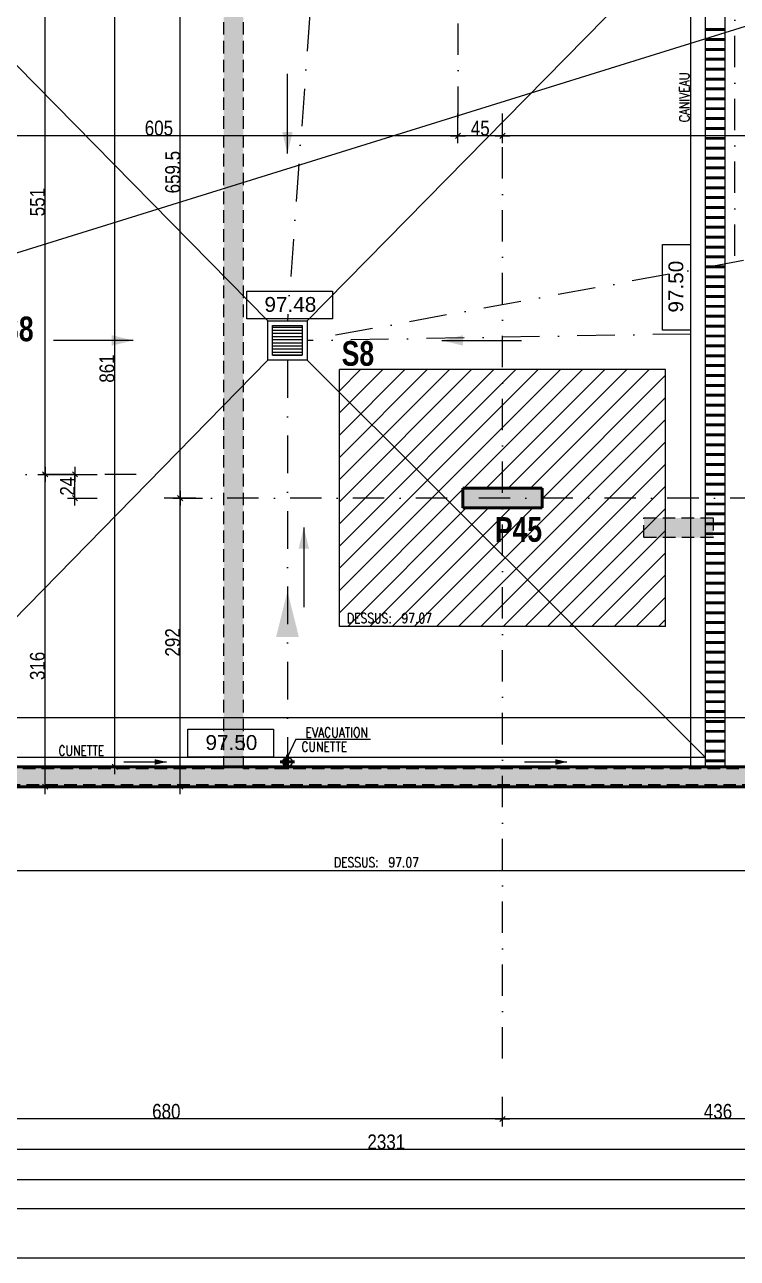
# Model space of a CAD drawing. Header units: centimetres. Extents: x -4990 to 114398, y -61489 to -12305.
# Drawn here: x 41107 to 41828, y -21057 to -19808 of the extents above; entities that cross this region are included whole.
import ezdxf
from ezdxf.enums import TextEntityAlignment as Align

# ---------------------------------------------------------------- set-up
doc = ezdxf.new("R2010")
doc.units = ezdxf.units.CM
doc.header["$LTSCALE"] = 0.5
for name, pattern in [('CACHEX2', [19.05, 12.7, -6.35]), ('TIRETPT2', [12.7, 6.35, -3.175, 0, -3.175]), ('TIRETPTX2', [50.8, 25.4, -12.7, 0, -12.7])]:
    doc.linetypes.add(name, pattern=pattern)
doc.layers.get('DEFPOINTS').update_dxf_attribs({"linetype": 'CONTINUOUS'})
for name, color, linetype in [('01_cote_gen', 4, 'CONTINUOUS'), ('01_linteaux', 2, 'CONTINUOUS'), ('01_murs_sup', 2, 'CACHEX2'), ('01_poch_murs', 253, 'CONTINUOUS'), ('01_poch_poteaux', 250, 'CONTINUOUS'), ('01_poch_Semelles', 253, 'CONTINUOUS'), ('01_resv', 32, 'CONTINUOUS'), ('01_texte', 230, 'CONTINUOUS'), ('AA_COTES', 2, 'CONTINUOUS')]:
    doc.layers.add(name, color=color, linetype=linetype)
for name, color, linetype, lineweight in [('01_murs_coup', 5, 'CONTINUOUS', 60), ('01_Reseaux', 5, 'TIRETPTX2', 18), ('01_sem', 42, 'CONTINUOUS', 15), ('01_tram_axes', 2, 'TIRETPTX2', 9)]:
    doc.layers.add(name, color=color, linetype=linetype, lineweight=lineweight)
doc.styles.add('ARIAL', font='arial.ttf')
doc.styles.add('impact', font='impact.ttf')
doc.styles.add('SIMPLEX1', font='SIMPLEX.shx', dxfattribs={"width": 0.8, "height": 10})
doc.styles.add('STYLE2', font='ARIALN.TTF')
doc.dimstyles.new('JB50', dxfattribs={"dimscale": 0.1, "dimtxt": 150, "dimasz": 15, "dimexe": 0.1, "dimexo": 0.1, "dimgap": 0.09, "dimtad": 1, "dimdec": 1, "dimdsep": 46, "dimtxsty": 'STYLE2', "dimblk1": 'BOND_G', "dimblk2": 'BOND_D', "dimsah": 1, "dimcen": 1.5, "dimdle": 0.01, "dimse1": 1, "dimse2": 1, "dimclrd": 4, "dimclre": 2, "dimclrt": 6, "dimazin": 2, "dimtfac": 2.333333, "dimtdec": 1, "dimtix": 1, "dimtmove": 2, "dimatfit": 3, "dimldrblk": 'BOND_G', "dimfxl": 1, "dimtolj": 1, "dimtzin": 0, "dimarcsym": 0})

# ---------------------------------------------------------------- blocks, each defined once
blk = doc.blocks.new('BOND_G')
at = {"layer": 'AA_COTES', "color": 0}
for p, q in [((0, -5), (0, 15)), ((5, 0), (-5, 0)), ((1.77, 1.77), (-1.77, -1.77))]:
    blk.add_line(p, q, dxfattribs=at)
blk = doc.blocks.new('BOND_D')
at = {"layer": 'AA_COTES', "color": 0}
for p, q in [((5, 0), (-5, 0)), ((-1.77, -1.77), (1.77, 1.77)), ((0, 5), (0, -15))]:
    blk.add_line(p, q, dxfattribs=at)
blk = doc.blocks.new('*D152')
at = {"layer": '01_cote_gen', "color": 4, "lineweight": -2, "transparency": 16777216}
blk.add_line((42025.1, -20915.7), (41592.1, -20915.7), dxfattribs=at)
at = {"layer": 'DEFPOINTS', "color": 0, "transparency": 16777216}
for p in [(41590.6, -20815.5), (42026.6, -20829.3), (41590.6, -20915.7)]:
    blk.add_point(p, dxfattribs=at)
at = {"layer": '01_cote_gen', "color": 4, "lineweight": -2, "transparency": 16777216, "xscale": 1.5, "yscale": 1.5, "zscale": 1.5, "rotation": 180}
blk.add_blockref('BOND_D', (41590.6, -20915.7), dxfattribs=at)
at = {"layer": '01_cote_gen', "color": 4, "lineweight": -2, "transparency": 16777216, "xscale": 1.5, "yscale": 1.5, "zscale": 1.5}
blk.add_blockref('BOND_G', (42026.6, -20915.7), dxfattribs=at)
at = {"layer": '01_cote_gen', "color": 6, "transparency": 16777216, "insert": (41808.6, -20908.1), "char_height": 15, "attachment_point": 5, "style": 'STYLE2'}
blk.add_mtext('\\A1;436', dxfattribs=at)
blk = doc.blocks.new('*D153')
at = {"layer": '01_cote_gen', "color": 4, "lineweight": -2, "transparency": 16777216}
blk.add_line((41589.1, -20915.7), (40912.1, -20915.7), dxfattribs=at)
at = {"layer": 'DEFPOINTS', "color": 0, "transparency": 16777216}
for p in [(40910.6, -20815.5), (41590.6, -20815.5), (40910.6, -20915.7)]:
    blk.add_point(p, dxfattribs=at)
at = {"layer": '01_cote_gen', "color": 4, "lineweight": -2, "transparency": 16777216, "xscale": 1.5, "yscale": 1.5, "zscale": 1.5, "rotation": 180}
blk.add_blockref('BOND_D', (40910.6, -20915.7), dxfattribs=at)
at = {"layer": '01_cote_gen', "color": 4, "lineweight": -2, "transparency": 16777216, "xscale": 1.5, "yscale": 1.5, "zscale": 1.5}
blk.add_blockref('BOND_G', (41590.6, -20915.7), dxfattribs=at)
at = {"layer": '01_cote_gen', "color": 6, "transparency": 16777216, "insert": (41250.6, -20908.1), "char_height": 15, "attachment_point": 5, "style": 'STYLE2'}
blk.add_mtext('\\A1;680', dxfattribs=at)
blk = doc.blocks.new('*D155')
at = {"layer": '01_cote_gen', "color": 4, "lineweight": -2, "transparency": 16777216}
blk.add_line((42637.1, -20946.6), (40309.1, -20946.6), dxfattribs=at)
at = {"layer": 'DEFPOINTS', "color": 0, "transparency": 16777216}
for p in [(40307.6, -20893.2), (42638.6, -20893.2), (40307.6, -20946.6)]:
    blk.add_point(p, dxfattribs=at)
at = {"layer": '01_cote_gen', "color": 4, "lineweight": -2, "transparency": 16777216, "xscale": 1.5, "yscale": 1.5, "zscale": 1.5, "rotation": 180}
blk.add_blockref('BOND_D', (40307.6, -20946.6), dxfattribs=at)
at = {"layer": '01_cote_gen', "color": 4, "lineweight": -2, "transparency": 16777216, "xscale": 1.5, "yscale": 1.5, "zscale": 1.5}
blk.add_blockref('BOND_G', (42638.6, -20946.6), dxfattribs=at)
at = {"layer": '01_cote_gen', "color": 6, "transparency": 16777216, "insert": (41473.1, -20939), "char_height": 15, "attachment_point": 5, "style": 'STYLE2'}
blk.add_mtext('\\A1;2331', dxfattribs=at)
blk = doc.blocks.new('*D157')
at = {"layer": '01_cote_gen', "color": 4, "lineweight": -2, "transparency": 16777216}
blk.add_line((44714.1, -20977.4), (39960.1, -20977.4), dxfattribs=at)
at = {"layer": 'DEFPOINTS', "color": 0, "transparency": 16777216}
for p in [(39958.6, -20954.1), (44715.6, -20954.1), (39958.6, -20977.4)]:
    blk.add_point(p, dxfattribs=at)
at = {"layer": '01_cote_gen', "color": 4, "lineweight": -2, "transparency": 16777216, "xscale": 1.5, "yscale": 1.5, "zscale": 1.5, "rotation": 180}
blk.add_blockref('BOND_D', (39958.6, -20977.4), dxfattribs=at)
at = {"layer": '01_cote_gen', "color": 4, "lineweight": -2, "transparency": 16777216, "xscale": 1.5, "yscale": 1.5, "zscale": 1.5}
blk.add_blockref('BOND_G', (44715.6, -20977.4), dxfattribs=at)
at = {"layer": '01_cote_gen', "color": 6, "transparency": 16777216, "insert": (42337.1, -20969.8), "char_height": 15, "attachment_point": 5, "style": 'STYLE2'}
blk.add_mtext('\\A1;4757', dxfattribs=at)
blk = doc.blocks.new('*D168')
at = {"layer": '01_cote_gen', "color": 4, "lineweight": -2, "transparency": 16777216}
blk.add_line((42025.1, -19920.9), (41592.1, -19920.9), dxfattribs=at)
at = {"layer": 'DEFPOINTS', "color": 0, "transparency": 16777216}
for p in [(42026.6, -19902.6), (41590.6, -19920.9), (41590.6, -19938.5)]:
    blk.add_point(p, dxfattribs=at)
at = {"layer": '01_cote_gen', "color": 4, "lineweight": -2, "transparency": 16777216, "xscale": 1.5, "yscale": 1.5, "zscale": 1.5, "rotation": 180}
blk.add_blockref('BOND_D', (41590.6, -19920.9), dxfattribs=at)
at = {"layer": '01_cote_gen', "color": 4, "lineweight": -2, "transparency": 16777216, "xscale": 1.5, "yscale": 1.5, "zscale": 1.5}
blk.add_blockref('BOND_G', (42026.6, -19920.9), dxfattribs=at)
at = {"layer": '01_cote_gen', "color": 6, "transparency": 16777216, "insert": (41856.1, -19913.2), "char_height": 15, "attachment_point": 5, "style": 'STYLE2'}
blk.add_mtext('\\A1;436', dxfattribs=at)
blk = doc.blocks.new('*D169')
at = {"layer": '01_cote_gen', "color": 4, "lineweight": -2, "transparency": 16777216}
blk.add_line((41589.1, -19920.9), (41547.1, -19920.9), dxfattribs=at)
at = {"layer": 'DEFPOINTS', "color": 0, "transparency": 16777216}
for p in [(41545.6, -19902.6), (41545.6, -19920.9), (41590.6, -19965.6)]:
    blk.add_point(p, dxfattribs=at)
at = {"layer": '01_cote_gen', "color": 4, "lineweight": -2, "transparency": 16777216, "xscale": 1.5, "yscale": 1.5, "zscale": 1.5, "rotation": 180}
blk.add_blockref('BOND_D', (41545.6, -19920.9), dxfattribs=at)
at = {"layer": '01_cote_gen', "color": 4, "lineweight": -2, "transparency": 16777216, "xscale": 1.5, "yscale": 1.5, "zscale": 1.5}
blk.add_blockref('BOND_G', (41590.6, -19920.9), dxfattribs=at)
at = {"layer": '01_cote_gen', "color": 6, "transparency": 16777216, "insert": (41568.1, -19913.3), "char_height": 15, "attachment_point": 5, "style": 'STYLE2'}
blk.add_mtext('\\A1;45', dxfattribs=at)
blk = doc.blocks.new('*D170')
at = {"layer": '01_cote_gen', "color": 4, "lineweight": -2, "transparency": 16777216}
blk.add_line((41544.1, -19920.9), (40942.1, -19920.9), dxfattribs=at)
at = {"layer": 'DEFPOINTS', "color": 0, "transparency": 16777216}
for p in [(40940.6, -19829.7), (41545.6, -19854.8), (40940.6, -19920.9)]:
    blk.add_point(p, dxfattribs=at)
at = {"layer": '01_cote_gen', "color": 4, "lineweight": -2, "transparency": 16777216, "xscale": 1.5, "yscale": 1.5, "zscale": 1.5, "rotation": 180}
blk.add_blockref('BOND_D', (40940.6, -19920.9), dxfattribs=at)
at = {"layer": '01_cote_gen', "color": 4, "lineweight": -2, "transparency": 16777216, "xscale": 1.5, "yscale": 1.5, "zscale": 1.5}
blk.add_blockref('BOND_G', (41545.6, -19920.9), dxfattribs=at)
at = {"layer": '01_cote_gen', "color": 6, "transparency": 16777216, "insert": (41243.1, -19913.2), "char_height": 15, "attachment_point": 5, "style": 'STYLE2'}
blk.add_mtext('\\A1;605', dxfattribs=at)
blk = doc.blocks.new('*D189')
at = {"layer": '01_cote_gen', "color": 4, "lineweight": -2, "transparency": 16777216}
blk.add_line((41128, -20578), (41128, -20265), dxfattribs=at)
at = {"layer": 'DEFPOINTS', "color": 0, "transparency": 16777216}
for p in [(41128, -20263.5), (41145.9, -20263.5), (41189.2, -20579.5)]:
    blk.add_point(p, dxfattribs=at)
at = {"layer": '01_cote_gen', "color": 4, "lineweight": -2, "transparency": 16777216, "xscale": 1.5, "yscale": 1.5, "zscale": 1.5}
for name, p, rotation in [('BOND_D', (41128, -20263.5), 90), ('BOND_G', (41128, -20579.5), 270)]:
    blk.add_blockref(name, p, dxfattribs=dict(at, rotation=rotation))
at = {"layer": '01_cote_gen', "color": 6, "transparency": 16777216, "insert": (41120.3, -20457.3), "char_height": 15, "attachment_point": 5, "rotation": 90, "style": 'STYLE2'}
blk.add_mtext('\\A1;316', dxfattribs=at)
blk = doc.blocks.new('*D190')
at = {"layer": '01_cote_gen', "color": 4, "lineweight": -2, "transparency": 16777216}
blk.add_line((41128, -20262), (41128, -19714), dxfattribs=at)
at = {"layer": 'DEFPOINTS', "color": 0, "transparency": 16777216}
for p in [(41128, -19712.5), (41153, -19712.5), (41099.4, -20263.5)]:
    blk.add_point(p, dxfattribs=at)
at = {"layer": '01_cote_gen', "color": 4, "lineweight": -2, "transparency": 16777216, "xscale": 1.5, "yscale": 1.5, "zscale": 1.5}
for name, p, rotation in [('BOND_D', (41128, -19712.5), 90), ('BOND_G', (41128, -20263.5), 270)]:
    blk.add_blockref(name, p, dxfattribs=dict(at, rotation=rotation))
at = {"layer": '01_cote_gen', "color": 6, "transparency": 16777216, "insert": (41120.3, -19988), "char_height": 15, "attachment_point": 5, "rotation": 90, "style": 'STYLE2'}
blk.add_mtext('\\A1;551', dxfattribs=at)
blk = doc.blocks.new('*D194')
at = {"layer": '01_cote_gen', "color": 4, "lineweight": -2, "transparency": 16777216}
blk.add_line((41158.2, -20286), (41158.2, -20265), dxfattribs=at)
at = {"layer": 'DEFPOINTS', "color": 0, "transparency": 16777216}
for p in [(41158.2, -20263.5), (41186.7, -20263.5), (41236.8, -20287.5)]:
    blk.add_point(p, dxfattribs=at)
at = {"layer": '01_cote_gen', "color": 4, "lineweight": -2, "transparency": 16777216, "xscale": 1.5, "yscale": 1.5, "zscale": 1.5}
for name, p, rotation in [('BOND_D', (41158.2, -20263.5), 90), ('BOND_G', (41158.2, -20287.5), 270)]:
    blk.add_blockref(name, p, dxfattribs=dict(at, rotation=rotation))
at = {"layer": '01_cote_gen', "color": 6, "transparency": 16777216, "insert": (41150.6, -20275.5), "char_height": 15, "attachment_point": 5, "rotation": 90, "style": 'STYLE2'}
blk.add_mtext('\\A1;24', dxfattribs=at)
blk = doc.blocks.new('*D204')
at = {"layer": '01_cote_gen', "color": 4, "lineweight": -2, "transparency": 16777216}
blk.add_line((41264.7, -20578), (41264.7, -20289), dxfattribs=at)
at = {"layer": 'DEFPOINTS', "color": 0, "transparency": 16777216}
for p in [(41264.7, -20287.5), (41300.5, -20287.5), (41286, -20579.5)]:
    blk.add_point(p, dxfattribs=at)
at = {"layer": '01_cote_gen', "color": 4, "lineweight": -2, "transparency": 16777216, "xscale": 1.5, "yscale": 1.5, "zscale": 1.5}
for name, p, rotation in [('BOND_D', (41264.7, -20287.5), 90), ('BOND_G', (41264.7, -20579.5), 270)]:
    blk.add_blockref(name, p, dxfattribs=dict(at, rotation=rotation))
at = {"layer": '01_cote_gen', "color": 6, "transparency": 16777216, "insert": (41257.1, -20433.5), "char_height": 15, "attachment_point": 5, "rotation": 90, "style": 'STYLE2'}
blk.add_mtext('\\A1;292', dxfattribs=at)
blk = doc.blocks.new('*D205')
at = {"layer": '01_cote_gen', "color": 4, "lineweight": -2, "transparency": 16777216}
blk.add_line((41264.7, -20286), (41264.7, -19629.5), dxfattribs=at)
at = {"layer": 'DEFPOINTS', "color": 0, "transparency": 16777216}
for p in [(41264.7, -19628), (41340.6, -19628), (41300.5, -20287.5)]:
    blk.add_point(p, dxfattribs=at)
at = {"layer": '01_cote_gen', "color": 4, "lineweight": -2, "transparency": 16777216, "xscale": 1.5, "yscale": 1.5, "zscale": 1.5}
for name, p, rotation in [('BOND_D', (41264.7, -19628), 90), ('BOND_G', (41264.7, -20287.5), 270)]:
    blk.add_blockref(name, p, dxfattribs=dict(at, rotation=rotation))
at = {"layer": '01_cote_gen', "color": 6, "transparency": 16777216, "insert": (41257.1, -19957.7), "char_height": 15, "attachment_point": 5, "rotation": 90, "style": 'STYLE2'}
blk.add_mtext('\\A1;659.5', dxfattribs=at)
blk = doc.blocks.new('*D540')
at = {"layer": '01_cote_gen', "color": 4, "lineweight": -2, "transparency": 16777216}
blk.add_line((41198.4, -20558), (41198.4, -19700), dxfattribs=at)
at = {"layer": 'DEFPOINTS', "color": 0, "transparency": 16777216}
for p in [(41198.4, -19698.5), (41225.4, -19698.5), (41182.1, -20559.5)]:
    blk.add_point(p, dxfattribs=at)
at = {"layer": '01_cote_gen', "color": 4, "lineweight": -2, "transparency": 16777216, "xscale": 1.5, "yscale": 1.5, "zscale": 1.5}
for name, p, rotation in [('BOND_D', (41198.4, -19698.5), 90), ('BOND_G', (41198.4, -20559.5), 270)]:
    blk.add_blockref(name, p, dxfattribs=dict(at, rotation=rotation))
at = {"layer": '01_cote_gen', "color": 6, "transparency": 16777216, "insert": (41190.6, -20156.4), "char_height": 15, "attachment_point": 5, "rotation": 90, "style": 'STYLE2'}
blk.add_mtext('\\A1;861', dxfattribs=at)

msp = doc.modelspace()

# ---------------------------------------------------------------- hatches: boundary and pattern name
at = {"layer": '01_murs_sup'}
h = msp.add_hatch(dxfattribs=at)
h.set_pattern_fill('DASH', color=256, scale=2.5, angle=135)
h.set_pattern_definition([(135, (25186.803, -57921.042), (-11.2253202, 2e-15), [7.9375, -7.9375])])
h.paths.add_polyline_path([(41233.633, -19703.484), (41233.633, -19683.484), (41215.633, -19683.484), (41215.633, -19703.484), (41113.633, -19703.484), (41113.633, -19721.484), (41308.633, -19721.484), (41308.633, -20561.484), (41014.633, -20561.484), (41014.633, -20537.484), (40998.633, -20537.484), (40998.633, -20577.484), (42150.633, -20577.484), (42150.633, -20282.484), (42134.633, -20282.484), (42134.633, -20561.484), (41328.633, -20561.484), (41328.633, -19703.484)])
h.paths.add_polyline_path([(41733.633, -20307.484), (41733.633, -20327.484), (41803.633, -20327.484), (41803.633, -20307.484)], flags=17)
h.paths.add_polyline_path([(41914.633, -19897.484), (41914.633, -19948.484), (41930.633, -19948.484), (41930.633, -19932.484), (41930.633, -19897.484)], flags=17)
h.paths.add_polyline_path([(42055.633, -19932.484), (42055.633, -19948.484), (42134.633, -19948.484), (42134.633, -20192.484), (42150.633, -20192.484), (42150.633, -19932.484)], flags=17)
h.paths.add_polyline_path([(41770.633, -19557.484), (41770.633, -19367.484), (41754.633, -19367.484), (41754.633, -19555.484), (40915.633, -19555.484), (40915.633, -19333.484), (40897.633, -19333.484), (40897.633, -19573.484), (41215.633, -19573.484), (41215.633, -19580.484), (41233.633, -19580.484), (41233.633, -19573.484), (41914.633, -19573.484), (41914.633, -19617.484), (41930.633, -19617.484), (41930.633, -19557.484)])
h.paths.add_polyline_path([(41590.633, -19211.484), (41590.633, -19197.484), (41574.633, -19197.484), (41574.633, -19227.484), (41754.633, -19227.484), (41754.633, -19277.484), (41770.633, -19277.484), (41770.633, -19211.484)])
h.paths.add_polyline_path([(40875.633, -18841.484), (40875.633, -18859.484), (40897.633, -18859.484), (40897.633, -19230.484), (40915.633, -19230.484), (40915.633, -18859.484), (41574.633, -18859.484), (41574.633, -18897.484), (41590.633, -18897.484), (41590.633, -18857.484), (41770.633, -18857.484), (41770.633, -18762.484), (41754.633, -18762.484), (41754.633, -18841.484)])
h.paths.add_polyline_path([(41754.633, -18477.484), (41754.633, -18637.484), (41770.633, -18637.484), (41770.633, -18477.484)])
h.paths.add_polyline_path([(41685.633, -18137.484), (41685.633, -18153.484), (41754.633, -18153.484), (41754.633, -18297.484), (41770.633, -18297.484), (41770.633, -18137.484)])
h.paths.add_polyline_path([(41344.633, -18057.484), (41344.633, -18153.484), (41505.633, -18153.484), (41505.633, -18137.484), (41360.633, -18137.484), (41360.633, -18057.484)])
h.paths.add_polyline_path([(41185.633, -18371.484), (41185.633, -18486.484), (41205.633, -18486.484), (41205.633, -18371.484)], flags=17)
h.paths.add_polyline_path([(40485.633, -17917.484), (40485.633, -18287.484), (39976.633, -18287.484), (39976.633, -18082.484), (39960.633, -18082.484), (39960.633, -18328.484), (39976.633, -18328.484), (39976.633, -18307.484), (40483.633, -18307.484), (40483.633, -18697.484), (39976.633, -18697.484), (39976.633, -18678.484), (39960.633, -18678.484), (39960.633, -18718.484), (39976.633, -18718.484), (39976.633, -18715.484), (40483.633, -18715.484), (40483.633, -18841.484), (39976.633, -18841.484), (39976.633, -18821.484), (39960.633, -18821.484), (39960.633, -19249.747), (39976.633, -19249.747), (39976.633, -19207.484), (40005.633, -19207.484), (40005.633, -19189.484), (39976.633, -19189.484), (39976.633, -18859.484), (40501.633, -18859.484), (40501.633, -18774.484), (40749.633, -18774.484), (40749.633, -18936.484), (40767.633, -18936.484), (40767.633, -18859.484), (40772.633, -18859.484), (40772.633, -18841.484), (40767.633, -18841.484), (40767.633, -18756.484), (40501.633, -18756.484), (40501.633, -18465.484), (40785.633, -18465.484), (40785.633, -18447.484), (40501.633, -18447.484), (40501.633, -17933.484), (40765.633, -17933.484), (40765.633, -18354.484), (40785.633, -18354.484), (40785.633, -17933.484), (41344.633, -17933.484), (41344.633, -17967.484), (41360.633, -17967.484), (41360.633, -17917.484)])
at = {"layer": '01_poch_murs'}
h = msp.add_hatch(color=256, dxfattribs=at)
h.dxf.hatch_style = 1
h.paths.add_polyline_path([(40428.633, -19154.484), (39978.633, -19154.484), (39978.633, -18859.484), (40870.633, -18859.484), (40870.633, -18841.484), (39978.633, -18841.484), (39978.633, -18715.484), (40870.633, -18715.484), (40870.633, -18697.484), (39978.633, -18697.484), (39978.633, -18307.484), (40950.633, -18307.484), (40950.633, -18282.485), (40930.633, -18282.484), (40930.633, -18287.484), (40505.633, -18287.484), (40505.633, -17937.484), (40930.633, -17937.484), (40930.633, -18099.484), (40950.633, -18099.484), (40950.633, -17603.484), (41295.633, -17603.484), (41295.633, -17918.484), (41313.633, -17918.484), (41313.633, -17603.484), (41313.633, -17583.484), (40930.633, -17583.484), (40930.633, -17917.484), (40485.633, -17917.484), (40485.633, -18287.484), (39978.633, -18287.484), (39978.633, -18082.484), (39960.633, -18082.484), (39960.633, -20297.466), (40307.633, -20297.484), (40307.633, -20579.484), (42636.633, -20579.484), (42636.633, -20559.484), (42616.632, -20559.484), (42036.633, -20559.484), (40327.633, -20559.484), (40327.633, -20277.485), (39978.633, -20277.467), (39978.633, -19396.747), (39985.633, -19396.747), (39985.633, -19242.747), (39978.633, -19242.747), (39978.633, -19172.484), (40428.633, -19172.484)])
at = {"layer": '01_poch_poteaux'}
h = msp.add_hatch(color=256, dxfattribs=at)
h.dxf.hatch_style = 1
h.paths.add_polyline_path([(41630.633, -20277.484), (41590.633, -20277.484), (41590.633, -20287.484), (41630.633, -20287.484)])
h.paths.add_polyline_path([(41590.633, -20277.484), (41550.633, -20277.484), (41550.633, -20287.484), (41590.633, -20287.484)])
h.paths.add_polyline_path([(41590.633, -20287.484), (41550.633, -20287.484), (41550.633, -20297.484), (41590.633, -20297.484)])
h.paths.add_polyline_path([(41630.633, -20287.484), (41590.633, -20287.484), (41590.633, -20297.484), (41630.633, -20297.484)])
at = {"layer": '01_poch_Semelles', "linetype": 'CACHEX2', "ltscale": 2}
h = msp.add_hatch(dxfattribs=at)
h.set_pattern_fill('ANSI31', color=256, scale=5)
h.paths.add_polyline_path([(41590.633, -20157.484), (41425.633, -20157.484), (41425.633, -20180.403), (41532.98, -20287.484), (41550.633, -20287.484), (41550.633, -20277.484), (41590.633, -20277.484)])
h.paths.add_polyline_path([(41425.633, -20180.403), (41425.633, -20287.484), (41532.98, -20287.484)], flags=17)
h.paths.add_polyline_path([(41590.633, -20344.994), (41532.98, -20287.484), (41425.633, -20287.484), (41425.633, -20417.484), (41590.633, -20417.484)])
h.paths.add_polyline_path([(41590.633, -20344.994), (41590.633, -20417.484), (41663.304, -20417.484)], flags=17)
h.paths.add_polyline_path([(41755.633, -20287.484), (41630.633, -20287.484), (41630.633, -20297.484), (41590.633, -20297.484), (41590.633, -20344.994), (41663.304, -20417.484), (41755.633, -20417.484)])
h.paths.add_polyline_path([(41755.633, -20157.484), (41590.633, -20157.484), (41590.633, -20277.484), (41630.633, -20277.484), (41630.633, -20287.484), (41755.633, -20287.484)])
h.paths.add_polyline_path([(41590.633, -20297.484), (41550.633, -20297.484), (41550.633, -20287.484), (41532.98, -20287.484), (41590.633, -20344.994)], flags=17)
h.paths.add_polyline_path([(41485.34, -20416.14), (41522.34, -20416.14), (41522.34, -20401.14), (41485.34, -20401.14)], flags=24)
h.paths.add_polyline_path([(41429.817, -20416.14), (41482.055, -20416.14), (41482.055, -20401.14), (41429.817, -20401.14)], flags=24)
h.paths.add_polyline_path([(41576.123, -20339.433), (41637.503, -20339.433), (41637.503, -20301.215), (41576.123, -20301.215)], flags=9)
at = {"layer": '01_resv'}
h = msp.add_hatch(color=256, dxfattribs=at)
h.dxf.hatch_style = 1
h.paths.add_polyline_path([(41374.505, -20550.073, 0.07554564), (41373.133, -20549.864), (41373.133, -20551.423, -0.09298551)])
h.paths.add_polyline_path([(41373.133, -20551.423), (41373.133, -20549.864, 0.40472605), (41368.515, -20554.334), (41368.682, -20554.484), (41372.197, -20554.484, -0.15699849)])
h.paths.add_polyline_path([(41368.682, -20554.484), (41368.513, -20554.484, 0.41421356), (41373.133, -20559.104), (41373.133, -20558.491)])
h.paths.add_polyline_path([(41372.197, -20554.484), (41368.682, -20554.484), (41373.133, -20558.491), (41373.133, -20557.389, -0.14933718)], flags=17)
h.paths.add_polyline_path([(41373.133, -20557.389), (41373.133, -20558.491), (41373.766, -20559.061, 0.05019624), (41374.665, -20558.843, -0.10219071)])
h.paths.add_polyline_path([(41373.133, -20558.491), (41373.133, -20559.104, 0.03438011), (41373.766, -20559.061)])
at = {"layer": '01_texte'}
h = msp.add_hatch(dxfattribs=at)
h.set_pattern_fill('LINE', color=256, angle=180, style=0)
h.set_pattern_definition([(180, (42416.6325, -20142.9842), (-4e-16, -3.175), [])])
h.paths.add_polyline_path([(41388.133, -20142.984), (41388.133, -20112.984), (41358.133, -20112.984), (41358.133, -20142.984)])

# ---------------------------------------------------------------- linework, layer by layer
at = {"layer": '01_cote_gen'}
msp.add_line((47895.797, -21056.715), (38882.394, -21056.715), dxfattribs=at)
at = {"layer": '01_linteaux'}
for p, q in [((41780.633, -19683.484), (41780.633, -20559.484)), ((41795.633, -19698.484), (41795.633, -20559.484)), ((41815.633, -19698.484), (41815.633, -20559.484))]:
    msp.add_line(p, q, dxfattribs=at)
at = {"layer": '01_murs_coup', "linetype": 'Continuous', "lineweight": 50}
for p, q in [((41550.633, -20297.484), (41550.633, -20277.484)), ((41550.633, -20277.484), (41630.633, -20277.484)), ((41630.633, -20277.484), (41630.633, -20297.484)), ((41630.633, -20297.484), (41550.633, -20297.484)), ((40327.633, -20559.484), (42036.633, -20559.484)), ((40307.633, -20579.484), (42636.494, -20579.484))]:
    msp.add_line(p, q, dxfattribs=at)
at = {"layer": '01_murs_sup', "ltscale": 2}
for p, q in [((41328.633, -20561.484), (41328.633, -19703.484)), ((41308.633, -20561.484), (41308.633, -19721.484)), ((41733.633, -20327.484), (41733.633, -20307.484)), ((41733.633, -20307.484), (41803.633, -20307.484)), ((41803.633, -20307.484), (41803.633, -20327.484)), ((41803.633, -20327.484), (41733.633, -20327.484)), ((41308.633, -20561.484), (41014.633, -20561.484)), ((42134.633, -20561.484), (41328.633, -20561.484)), ((42150.633, -20577.484), (40998.633, -20577.484))]:
    msp.add_line(p, q, dxfattribs=at)
at = {"layer": '01_poch_murs'}
msp.add_line((37832.394, -21056.715), (64082.109, -12882.714), dxfattribs=at)
at = {"layer": '01_poch_murs', "const_width": 3}
for points in [[(41795.633, -19813.484), (41815.633, -19813.484)], [(41795.633, -19823.484), (41815.633, -19823.484)], [(41795.633, -19833.484), (41815.633, -19833.484)], [(41795.633, -19843.484), (41815.633, -19843.484)], [(41795.633, -19853.484), (41815.633, -19853.484)], [(41795.633, -19863.484), (41815.633, -19863.484)], [(41795.633, -19873.484), (41815.633, -19873.484)], [(41795.633, -19883.484), (41815.633, -19883.484)], [(41795.633, -19893.484), (41815.633, -19893.484)], [(41795.633, -19903.484), (41815.633, -19903.484)], [(41795.633, -19913.484), (41815.633, -19913.484)], [(41795.633, -19923.484), (41815.633, -19923.484)], [(41795.633, -19933.484), (41815.633, -19933.484)], [(41795.633, -19943.484), (41815.633, -19943.484)], [(41795.633, -19953.484), (41815.633, -19953.484)], [(41795.633, -19963.484), (41815.633, -19963.484)], [(41795.633, -19973.484), (41815.633, -19973.484)], [(41795.633, -19983.484), (41815.633, -19983.484)], [(41795.633, -19993.484), (41815.633, -19993.484)], [(41795.633, -20003.484), (41815.633, -20003.484)], [(41795.633, -20013.484), (41815.633, -20013.484)], [(41795.633, -20023.484), (41815.633, -20023.484)], [(41795.633, -20033.484), (41815.633, -20033.484)], [(41795.633, -20043.484), (41815.633, -20043.484)], [(41795.633, -20053.484), (41815.633, -20053.484)], [(41795.633, -20063.484), (41815.633, -20063.484)], [(41795.633, -20073.484), (41815.633, -20073.484)], [(41795.633, -20083.484), (41815.633, -20083.484)], [(41795.633, -20093.484), (41815.633, -20093.484)], [(41795.633, -20103.484), (41815.633, -20103.484)], [(41795.633, -20113.484), (41815.633, -20113.484)], [(41795.633, -20123.484), (41815.633, -20123.484)], [(41795.633, -20133.484), (41815.633, -20133.484)], [(41795.633, -20143.484), (41815.633, -20143.484)], [(41795.633, -20153.484), (41815.633, -20153.484)], [(41795.633, -20163.484), (41815.633, -20163.484)], [(41795.633, -20173.484), (41815.633, -20173.484)], [(41795.633, -20183.484), (41815.633, -20183.484)], [(41795.633, -20193.484), (41815.633, -20193.484)], [(41795.633, -20203.484), (41815.633, -20203.484)], [(41795.633, -20213.484), (41815.633, -20213.484)], [(41795.633, -20223.484), (41815.633, -20223.484)], [(41795.633, -20233.484), (41815.633, -20233.484)], [(41795.633, -20243.484), (41815.633, -20243.484)], [(41795.633, -20253.484), (41815.633, -20253.484)], [(41795.633, -20263.484), (41815.633, -20263.484)], [(41795.633, -20273.484), (41815.633, -20273.484)], [(41795.633, -20283.484), (41815.633, -20283.484)], [(41795.633, -20293.484), (41815.633, -20293.484)], [(41795.633, -20303.484), (41815.633, -20303.484)], [(41795.633, -20313.484), (41815.633, -20313.484)], [(41795.633, -20323.484), (41815.633, -20323.484)], [(41795.633, -20333.484), (41815.633, -20333.484)], [(41795.633, -20343.484), (41815.633, -20343.484)], [(41795.633, -20353.484), (41815.633, -20353.484)], [(41795.633, -20363.484), (41815.633, -20363.484)], [(41795.633, -20373.484), (41815.633, -20373.484)], [(41795.633, -20383.484), (41815.633, -20383.484)], [(41795.633, -20393.484), (41815.633, -20393.484)], [(41795.633, -20403.484), (41815.633, -20403.484)], [(41795.633, -20413.484), (41815.633, -20413.484)], [(41795.633, -20423.484), (41815.633, -20423.484)], [(41795.633, -20433.484), (41815.633, -20433.484)], [(41795.633, -20443.484), (41815.633, -20443.484)], [(41795.633, -20453.484), (41815.633, -20453.484)], [(41795.633, -20463.484), (41815.633, -20463.484)], [(41795.633, -20473.484), (41815.633, -20473.484)], [(41795.633, -20483.484), (41815.633, -20483.484)], [(41795.633, -20493.484), (41815.633, -20493.484)], [(41795.633, -20503.484), (41815.633, -20503.484)], [(41795.633, -20513.484), (41815.633, -20513.484)], [(41795.633, -20523.484), (41815.633, -20523.484)], [(41795.633, -20533.484), (41815.633, -20533.484)], [(41795.633, -20543.484), (41815.633, -20543.484)], [(41795.633, -20553.484), (41815.633, -20553.484)]]:
    msp.add_lwpolyline(points, dxfattribs=at)
at = {"layer": '01_Reseaux', "ltscale": 3}
for p, q in [((41451.453, -19036.185), (41373.133, -20107.984)), ((42209.612, -19978.484), (41393.133, -20127.984)), ((41780.633, -20121.484), (41393.133, -20127.984)), ((41373.133, -20147.984), (41373.133, -20549.484))]:
    msp.add_line(p, q, dxfattribs=at)
for points in [[(41373.133, -20381.529), (41361.608, -20428.113), (41373.133, -20428.113)], [(41373.133, -20381.529), (41384.657, -20428.113), (41373.133, -20428.113)]]:
    msp.add_solid(points, dxfattribs=at)
at = {"layer": '01_resv', "linetype": 'Continuous', "lineweight": 50}
for p, q in [((41380.396, -20554.484), (41365.869, -20554.484)), ((41373.133, -20547.22), (41373.133, -20561.748))]:
    msp.add_line(p, q, dxfattribs=at)
at = {"layer": '01_resv'}
msp.add_circle((41373.133, -20554.484), 4.62, dxfattribs=at)
msp.add_arc((41377.419, -20554.406), 5.222, 123.918116, 238.171643, dxfattribs=at)
at = {"layer": '01_sem', "linetype": 'Continuous'}
for p, q in [((41425.633, -20417.484), (41425.633, -20157.484)), ((41755.633, -20157.484), (41425.633, -20157.484)), ((41755.633, -20417.484), (41755.633, -20157.484)), ((41755.633, -20417.484), (41425.633, -20417.484)), ((40377.633, -20509.484), (42708.633, -20509.484)), ((40337.633, -20549.484), (41795.633, -20549.484))]:
    msp.add_line(p, q, dxfattribs=at)
at = {"layer": '01_texte'}
for p, q in [((41353.133, -20107.984), (40950.633, -19698.484)), ((41393.133, -20107.984), (41795.633, -19698.484)), ((41815.633, -19698.484), (41815.633, -20230.484)), ((41373.133, -19938.878), (41373.133, -19858.191)), ((41353.133, -20147.984), (41353.133, -20107.984)), ((41353.133, -20107.984), (41393.133, -20107.984)), ((41353.133, -20147.984), (41353.133, -20107.984)), ((41353.133, -20107.984), (41393.133, -20107.984)), ((41393.133, -20107.984), (41393.133, -20147.984)), ((41393.133, -20107.984), (41393.133, -20147.984)), ((41358.133, -20142.984), (41358.133, -20112.984)), ((41358.133, -20112.984), (41388.133, -20112.984)), ((41358.133, -20142.984), (41358.133, -20112.984)), ((41358.133, -20112.984), (41388.133, -20112.984)), ((41388.133, -20112.984), (41388.133, -20142.984)), ((41388.133, -20112.984), (41388.133, -20142.984)), ((41217.16, -20127.984), (41136.473, -20127.984)), ((41529.105, -20127.984), (41609.792, -20127.984)), ((41388.133, -20142.984), (41358.133, -20142.984)), ((41388.133, -20142.984), (41358.133, -20142.984)), ((41353.133, -20147.984), (40950.633, -20559.495)), ((41393.133, -20147.984), (41353.133, -20147.984)), ((41393.133, -20147.984), (41353.133, -20147.984)), ((41393.133, -20147.984), (41795.633, -20549.484)), ((41389.655, -20317.09), (41389.655, -20397.777)), ((41381.658, -20531.392), (41373.133, -20549.376)), ((41381.658, -20531.392), (41457.014, -20531.392)), ((41207.624, -20554.504), (41250.651, -20554.504)), ((41612.824, -20554.504), (41655.852, -20554.504)), ((42638.633, -20664.531), (40307.633, -20664.531)), ((46845.797, -21006.715), (38882.394, -21006.715))]:
    msp.add_line(p, q, dxfattribs=at)
for points in [[(41752.537, -20117.58), (41752.537, -20031.003), (41780.633, -20031.003), (41780.633, -20117.58)], [(41332.07, -20078.114), (41418.647, -20078.114), (41418.647, -20106.21), (41332.07, -20106.21)], [(41272.412, -20521.388), (41358.989, -20521.388), (41358.989, -20549.484), (41272.412, -20549.484)]]:
    msp.add_lwpolyline(points, close=True, dxfattribs=at)
for points in [[(41373.133, -19938.878), (41367.876, -19917.179), (41373.133, -19917.179)], [(41373.133, -19938.878), (41378.389, -19917.179), (41373.133, -19917.179)], [(41217.16, -20127.984), (41195.46, -20122.727), (41195.46, -20127.984)], [(41217.16, -20127.984), (41195.46, -20133.241), (41195.46, -20127.984)], [(41529.105, -20127.984), (41550.805, -20122.727), (41550.805, -20127.984)], [(41529.105, -20127.984), (41550.805, -20133.241), (41550.805, -20127.984)], [(41389.655, -20317.09), (41384.398, -20338.79), (41389.655, -20338.79)], [(41389.655, -20317.09), (41394.912, -20338.79), (41389.655, -20338.79)], [(41250.651, -20554.504), (41238.868, -20551.645), (41238.868, -20554.504)], [(41250.651, -20554.504), (41238.868, -20557.362), (41238.868, -20554.504)], [(41655.852, -20554.504), (41644.068, -20551.645), (41644.068, -20554.504)], [(41655.852, -20554.504), (41644.068, -20557.362), (41644.068, -20554.504)]]:
    msp.add_solid(points, dxfattribs=at)
at = {"layer": '01_tram_axes', "linetype": 'TIRETPT2', "ltscale": 10}
for p, q in [((41825.633, -20042.341), (41825.633, -17474.125)), ((41545.633, -19902.625), (41545.633, -18533.66)), ((41590.633, -20854.694), (41590.633, -19902.625)), ((41220.05, -20263.484), (39723.041, -20263.484)), ((41979.877, -20287.484), (41236.793, -20287.484))]:
    msp.add_line(p, q, dxfattribs=at)

# ---------------------------------------------------------------- texts
at = {"layer": '01_texte', "style": 'SIMPLEX1', "width": 0.8}
msp.add_text('CANIVEAU', height=10, rotation=90, dxfattribs=at).set_placement((41782.654, -19881.98), align=Align.BOTTOM_CENTER)
at = {"layer": '01_texte', "style": 'impact'}
for s, p in [('S8', (41099.96, -20136.313)), ('S8', (41444.381, -20161.117)), ('P45', (41606.813, -20339.256))]:
    msp.add_text(s, height=25, dxfattribs=at).set_placement(p, align=Align.BOTTOM_CENTER)
at = {"layer": '01_texte', "style": 'SIMPLEX1', "width": 0.8}
for s, p in [('DESSUS:', (41455.936, -20416.973)), ('97.07', (41503.84, -20416.973)), ('EVACUATION ', (41425.675, -20532.614)), ('CUNETTE', (41164.639, -20550.978)), ('CUNETTE', (41410.391, -20547.061)), ('DESSUS:', (41442.742, -20664.019)), ('97.07', (41490.646, -20664.019))]:
    msp.add_text(s, height=10, dxfattribs=at).set_placement(p, align=Align.BOTTOM_CENTER)
at = {"layer": '01_texte', "insert": (41766.073, -20073.57), "char_height": 15, "width": 90.385, "attachment_point": 5, "rotation": 90, "style": 'ARIAL'}
msp.add_mtext('97.50', dxfattribs=at)
at = {"layer": '01_texte', "char_height": 15, "width": 90.385, "attachment_point": 5, "style": 'ARIAL'}
for s, insert in [('{\\fArial|b0|i0|c238|p34;97.}48', (41376.081, -20091.651)), ('{\\fArial|b0|i0|c238|p34;97.}50', (41316.422, -20534.925))]:
    msp.add_mtext(s, dxfattribs=dict(at, insert=insert))

# ---------------------------------------------------------------- dimensions: what is measured, and where the dimension line sits
at = {"layer": '01_cote_gen'}
for base, p1, p2, picture, middle in [((41264.719, -19627.984), (41300.55, -20287.484), (41340.629, -19627.984), '*D205', (41257.051, -19957.734)), ((41128.002, -19712.484), (41099.399, -20263.484), (41153.028, -19712.484), '*D190', (41120.335, -19987.984)), ((41158.167, -20263.484), (41236.793, -20287.484), (41186.729, -20263.484), '*D194', (41150.628, -20275.484)), ((41264.719, -20287.484), (41286.009, -20579.484), (41300.55, -20287.484), '*D204', (41257.051, -20433.484))]:
    dim = msp.add_linear_dim(base=base, p1=p1, p2=p2, angle=90, dimstyle='JB50', dxfattribs=at)
    dim.commit()
    dim.dimension.update_dxf_attribs({"geometry": picture, "text_midpoint": middle})
for base, p1, p2, picture, middle in [((41198.426, -19698.484), (41182.133, -20559.484), (41225.436, -19698.484), '*D540', (41190.587, -20156.39)), ((41128.002, -20263.484), (41189.17, -20579.484), (41145.92, -20263.484), '*D189', (41120.335, -20457.299))]:
    dim = msp.add_linear_dim(base=base, p1=p1, p2=p2, angle=90, dimstyle='JB50', dxfattribs=at)
    dim.commit()
    dim.dimension.update_dxf_attribs({"geometry": picture, "text_midpoint": middle, "dimtype": 160})
for base, p1, p2, picture, middle in [((40940.633, -19920.895), (41545.633, -19854.781), (40940.633, -19829.725), '*D170', (41243.133, -19913.228)), ((41545.633, -19920.895), (41590.633, -19965.645), (41545.633, -19902.625), '*D169', (41568.133, -19913.258)), ((40910.633, -20915.731), (41590.633, -20815.481), (40910.633, -20815.481), '*D153', (41250.633, -20908.064)), ((41590.633, -20915.731), (42026.633, -20829.339), (41590.633, -20815.481), '*D152', (41808.633, -20908.064)), ((40307.633, -20946.619), (42638.633, -20893.231), (40307.633, -20893.231), '*D155', (41473.133, -20938.952)), ((39958.633, -20977.401), (44715.633, -20954.119), (39958.633, -20954.119), '*D157', (42337.133, -20969.764))]:
    dim = msp.add_linear_dim(base=base, p1=p1, p2=p2, dimstyle='JB50', dxfattribs=at)
    dim.commit()
    dim.dimension.update_dxf_attribs({"geometry": picture, "text_midpoint": middle})
dim = msp.add_linear_dim(base=(41590.633, -19920.895), p1=(42026.633, -19902.625), p2=(41590.633, -19938.457), dimstyle='JB50', dxfattribs=at)
dim.commit()
dim.dimension.update_dxf_attribs({"geometry": '*D168', "text_midpoint": (41856.076, -19913.228), "dimtype": 160})

doc.saveas('drawing.dxf')
